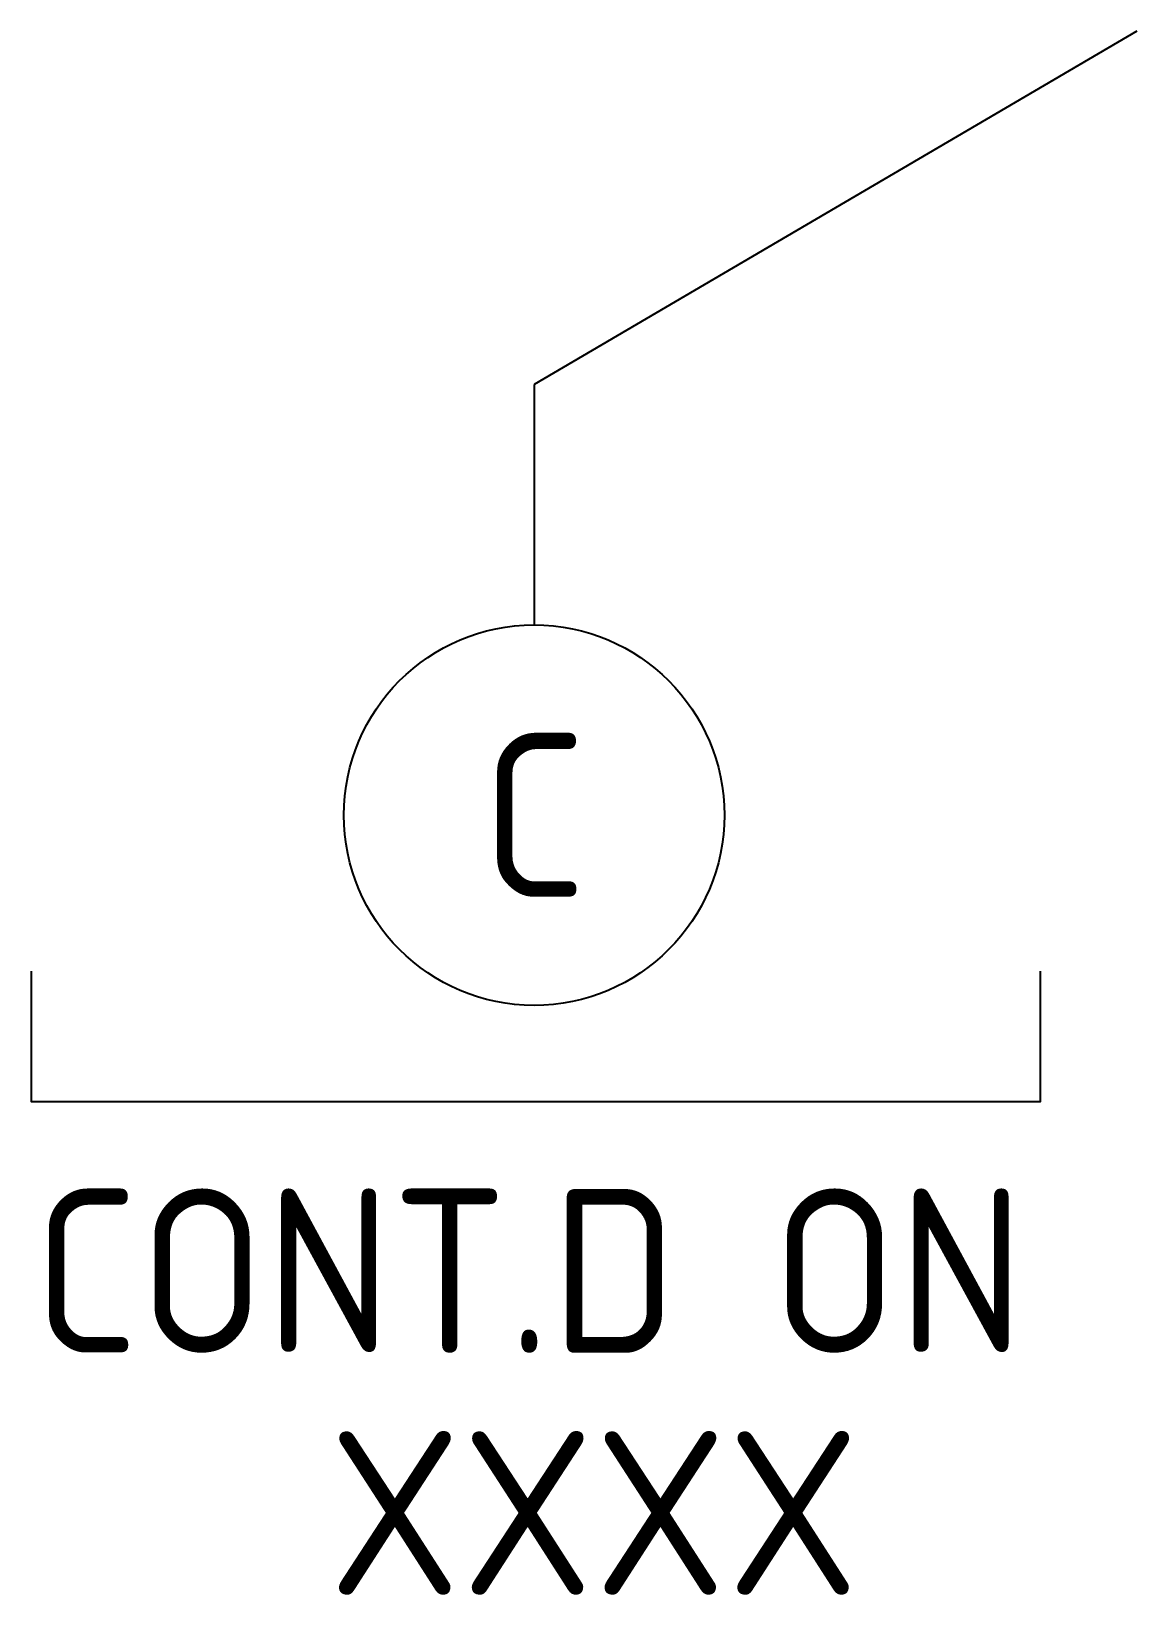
# Model space of a CAD drawing. Header units: millimetres. Extents: x 282.7 to 297.6, y 54 to 75.
import ezdxf
from ezdxf.enums import TextEntityAlignment as Align

# ---------------------------------------------------------------- set-up
doc = ezdxf.new("R2010")
doc.units = ezdxf.units.MM
doc.styles.add('ISOCP', font='isocp.shx')

# ---------------------------------------------------------------- blocks, each defined once
blk = doc.blocks.new('DL_NXTSHEET_CONT')
for p, q in [((297.597, 75.05), (289.502, 70.305)), ((289.502, 70.305), (289.502, 67.072))]:
    blk.add_line(p, q)
blk.add_lwpolyline([(282.747, 62.42), (282.747, 60.67), (296.307, 60.67), (296.307, 62.42)])
blk.add_circle((289.502, 64.516), 2.556)
at = {"style": 'ISOCP'}
blk.add_text('CONT.D ON', height=2.2, dxfattribs=at).set_placement((282.772, 57.292))
at = {"style": 'ISOCP', "flags": 4}
for tag, p in [('CONT', (289.502, 64.516)), ('CONDSHEET', (290.307, 55.14))]:
    blk.add_attdef(tag, text='', height=2.2, dxfattribs=at).set_placement(p, align=Align.MIDDLE_CENTER)

msp = doc.modelspace()

# ---------------------------------------------------------------- block references
msp.add_blockref('DL_NXTSHEET_CONT', (0, 0)).add_auto_attribs({'CONT': 'C', 'CONDSHEET': 'XXXX'})

doc.saveas('drawing.dxf')
